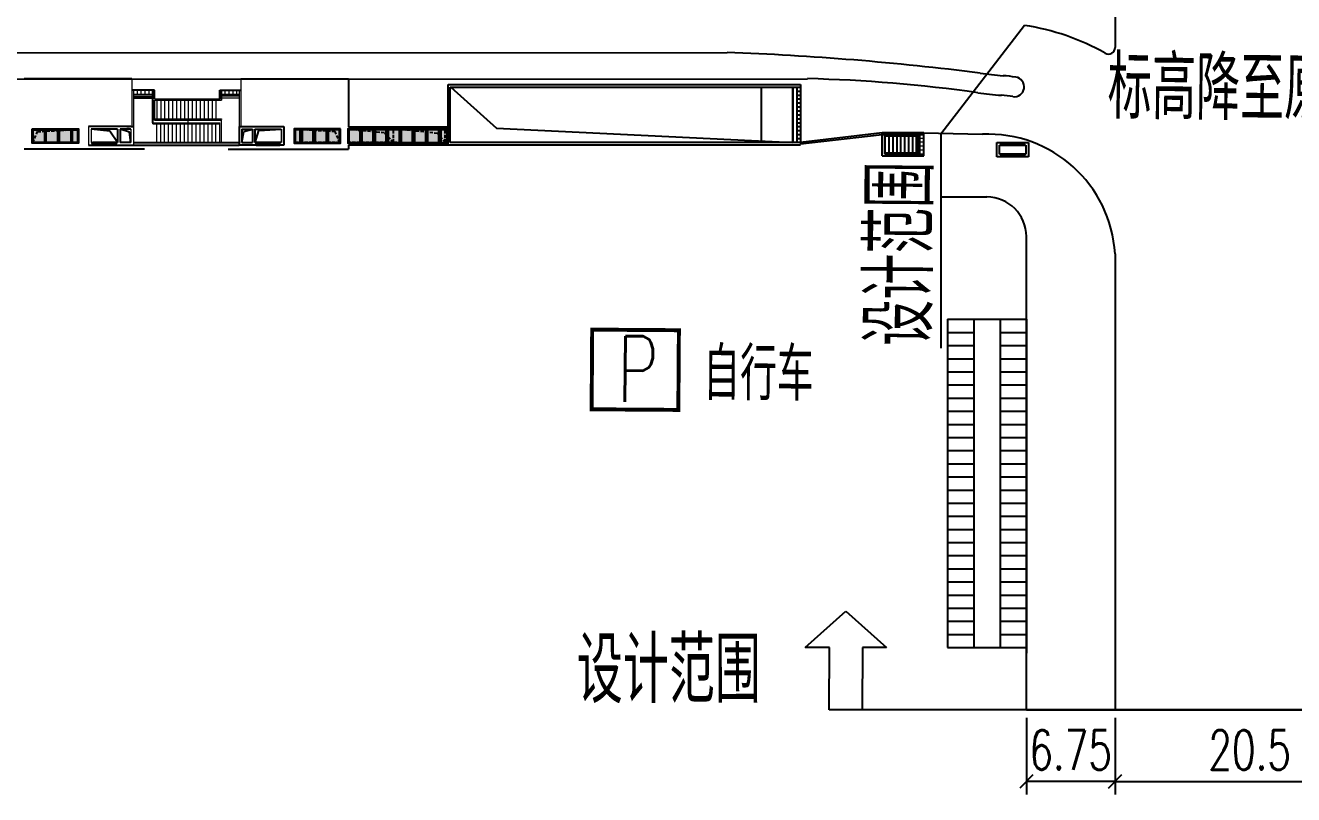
# Model space of a CAD drawing. Extents: x 113363 to 119694, y 18926 to 19620.
# Drawn here: x 117561.8 to 117658.3, y 19170.6 to 19229.1 of the extents above; entities that cross this region are included whole.
import ezdxf
from ezdxf.enums import TextEntityAlignment as Align

# ---------------------------------------------------------------- set-up
doc = ezdxf.new("R2010")
doc.units = 0
doc.linetypes.add('CONTINOUS', pattern=[0])
doc.linetypes.add('DASH', pattern=[0.35, 0.25, -0.1])
for name, color, linetype in [('FW', 4, 'Continuous'), ('SGFW', 4, 'Continuous'), ('人行道', 1, 'Continuous'), ('地下通道处标高', 4, 'Continuous'), ('地面线', 13, 'Continuous'), ('构筑物', 41, 'Continuous'), ('标注', 7, 'Continuous'), ('横断面宽度标注', 7, 'Continuous'), ('立道牙', 5, 'Continuous'), ('自行车接驳', 4, 'Continuous')]:
    doc.layers.add(name, color=color, linetype=linetype)
doc.styles.add('ht', font='txt.shx', dxfattribs={"bigfont": 'hztxt.shx'})
doc.styles.add('HZTXT', font='ROMANS', dxfattribs={"width": 0.75, "bigfont": 'HZTXT'})
doc.styles.add('SIMPLEX', font='SIMPLEX.SHX')
doc.styles.add('st', font='txt.shx', dxfattribs={"bigfont": 'hztxt.shx'})
doc.styles.add('txtd', font='txtd.shx', dxfattribs={"width": 0.7, "bigfont": 'hztxt.shx'})
doc.dimstyles.get("Standard").update_dxf_attribs({"dimtxt": 3, "dimasz": 1, "dimexe": 1, "dimexo": 0.625, "dimgap": 0.9, "dimtad": 1, "dimdsep": 46, "dimtxsty": 'txtd', "dimblk": 'OBLIQUE', "dimcen": 0.09, "dimclrd": 256, "dimadec": 0, "dimazin": 0, "dimtfac": 1, "dimtix": 1, "dimtmove": 2, "dimatfit": 3, "dimfxl": 1, "dimtolj": 1, "dimtzin": 0, "dimlwd": -1, "dimarcsym": 0})
pattern_1 = [(0, (-150.121156, -25.73701), (0, 0.021679584238), [0.0125167137925, -0.025033427585]), (120, (-150.121156, -25.73701), (-0.0187750706934, -0.010839792119), [0.0125167137925, -0.025033427585]), (60, (-150.10864, -25.73701), (-0.0187750706934, 0.010839792119), [0.0125167137925, -0.025033427585])]

# ---------------------------------------------------------------- blocks, each defined once
blk = doc.blocks.new('_Oblique')
at = {"color": 0, "linetype": 'ByBlock', "lineweight": -2}
blk.add_line((-0.5, -0.5), (0.5, 0.5), dxfattribs=at)
blk = doc.blocks.new('*U98')
at = {"layer": '横断面宽度标注', "color": 0, "linetype": 'CONTINOUS', "lineweight": -2, "transparency": 16777216}
for p, q in [((117644.75, 19176.4), (117644.75, 19170.562)), ((117665.25, 19176.4), (117665.25, 19170.562))]:
    blk.add_line(p, q, dxfattribs=at)
at = {"layer": '横断面宽度标注', "linetype": 'CONTINOUS', "transparency": 16777216}
blk.add_line((117644.75, 19171.562), (117665.25, 19171.562), dxfattribs=at)
at = {"layer": '横断面宽度标注', "linetype": 'CONTINOUS', "transparency": 16777216, "rotation": 180}
blk.add_blockref('_Oblique', (117644.75, 19171.562), dxfattribs=at)
at = {"layer": '横断面宽度标注', "linetype": 'CONTINOUS', "transparency": 16777216}
blk.add_blockref('_Oblique', (117665.25, 19171.562), dxfattribs=at)
at = {"layer": '横断面宽度标注', "color": 0, "linetype": 'CONTINOUS', "transparency": 16777216, "insert": (117655, 19173.962), "char_height": 3, "width": 0.000000001, "attachment_point": 5, "style": 'txtd'}
blk.add_mtext('\\A1;20.5', dxfattribs=at)
blk = doc.blocks.new('*U100')
at = {"layer": '横断面宽度标注', "color": 0, "linetype": 'CONTINOUS', "lineweight": -2, "transparency": 16777216}
for p, q in [((117638, 19176.4), (117638, 19170.562)), ((117644.75, 19176.4), (117644.75, 19170.562))]:
    blk.add_line(p, q, dxfattribs=at)
at = {"layer": '横断面宽度标注', "linetype": 'CONTINOUS', "transparency": 16777216}
blk.add_line((117644.75, 19171.562), (117638, 19171.562), dxfattribs=at)
at = {"layer": '横断面宽度标注', "linetype": 'CONTINOUS', "transparency": 16777216, "rotation": 180}
blk.add_blockref('_Oblique', (117638, 19171.562), dxfattribs=at)
at = {"layer": '横断面宽度标注', "linetype": 'CONTINOUS', "transparency": 16777216}
blk.add_blockref('_Oblique', (117644.75, 19171.562), dxfattribs=at)
at = {"layer": '横断面宽度标注', "color": 0, "linetype": 'CONTINOUS', "transparency": 16777216, "insert": (117641.375, 19173.962), "char_height": 3, "width": 0.000000001, "attachment_point": 5, "style": 'txtd'}
blk.add_mtext('\\A1;6.75', dxfattribs=at)
blk = doc.blocks.new('_WBLK')
for p, q in [((-0.5, 0.5), (0.5, 0.5)), ((0.5, 0.167), (-0.5, 0.167)), ((0.5, -0.167), (-0.5, -0.167)), ((-0.5, -0.5), (0.5, -0.5))]:
    blk.add_line(p, q)
at = {"layer": '地面线', "style": 'SIMPLEX', "flags": 9}
blk.add_attdef('A', text='', height=1, dxfattribs=at).set_placement((0, 1.5), align=Align.MIDDLE)

msp = doc.modelspace()

# ---------------------------------------------------------------- hatches: boundary and pattern name
at = {"layer": '构筑物'}
h = msp.add_hatch(dxfattribs=at)
h.set_pattern_fill('HEX', color=256, scale=0.100134, style=0)
h.set_pattern_definition(pattern_1)
h.paths.add_polyline_path([(117562.39, 19221.198), (117563.252, 19221.198), (117563.252, 19220.236), (117562.39, 19220.236)])
h.paths.add_polyline_path([(117563.392, 19221.198), (117564.253, 19221.198), (117564.253, 19220.236), (117563.392, 19220.236)])
h.paths.add_polyline_path([(117564.393, 19221.198), (117565.254, 19221.198), (117565.254, 19220.236), (117564.393, 19220.236)])
h.paths.add_polyline_path([(117565.394, 19221.198), (117565.78, 19221.198), (117565.78, 19220.236), (117565.394, 19220.236)])
h = msp.add_hatch(dxfattribs=at)
h.set_pattern_fill('HEX', color=256, scale=0.100134, style=0)
h.set_pattern_definition(pattern_1)
h.paths.add_polyline_path([(117585.726, 19221.198), (117584.865, 19221.198), (117584.865, 19220.236), (117585.726, 19220.236)])
h.paths.add_polyline_path([(117584.724, 19221.198), (117583.863, 19221.198), (117583.863, 19220.236), (117584.724, 19220.236)])
h.paths.add_polyline_path([(117583.723, 19221.198), (117582.862, 19221.198), (117582.862, 19220.236), (117583.723, 19220.236)])
h.paths.add_polyline_path([(117582.722, 19221.198), (117582.336, 19221.198), (117582.336, 19220.236), (117582.722, 19220.236)])
h = msp.add_hatch(dxfattribs=at)
h.set_pattern_fill('HEX', color=256, scale=0.100134, style=0)
h.set_pattern_definition([(180, (235298.237263, -25.73701), (-6e-34, 0.021679584238), [0.0125167137925, -0.025033427585]), (60, (235298.237263, -25.73701), (0.0187750706934, -0.010839792119), [0.0125167137925, -0.025033427585]), (120, (235298.224746, -25.73701), (0.0187750706934, 0.010839792119), [0.0125167137925, -0.025033427585])])
h.paths.add_polyline_path([(117587.278, 19221.198), (117586.417, 19221.198), (117586.417, 19220.236), (117587.278, 19220.236)])
h.paths.add_polyline_path([(117588.279, 19221.198), (117587.418, 19221.198), (117587.418, 19220.236), (117588.279, 19220.236)])
h.paths.add_polyline_path([(117589.28, 19221.198), (117588.419, 19221.198), (117588.419, 19220.236), (117589.28, 19220.236)])
h.paths.add_polyline_path([(117590.282, 19221.198), (117589.421, 19221.198), (117589.421, 19220.236), (117590.282, 19220.236)])
h.paths.add_polyline_path([(117591.283, 19221.198), (117590.422, 19221.198), (117590.422, 19220.236), (117591.283, 19220.236)])
h.paths.add_polyline_path([(117592.284, 19221.198), (117591.423, 19221.198), (117591.423, 19220.236), (117592.284, 19220.236)])
h.paths.add_polyline_path([(117593.286, 19221.198), (117592.425, 19221.198), (117592.425, 19220.236), (117593.286, 19220.236)])
h.paths.add_polyline_path([(117593.912, 19221.198), (117593.426, 19221.198), (117593.426, 19220.236), (117593.912, 19220.236)])

# ---------------------------------------------------------------- linework, layer by layer
at = {"layer": 'FW', "linetype": 'CONTINOUS'}
msp.add_line((117631.5, 19220.85), (117631.5, 19204.552), dxfattribs=at)
at = {"layer": '人行道', "ltscale": 10}
for p, q in [((117631.5, 19220.85), (117631.5, 19216.074)), ((117631.5, 19216.074), (117635, 19216.074)), ((117638, 19177.025), (117638, 19213.074)), ((117638, 19205.647), (117638, 19181.343)), ((117638, 19177.025), (117672, 19177.025))]:
    msp.add_line(p, q, dxfattribs=at)
msp.add_arc((117635, 19213.074), 3, 0, 90, dxfattribs=at)
at = {"layer": '地下通道处标高', "linetype": 'CONTINOUS'}
for p, q in [((117637.866, 19229.145), (117631.5, 19220.85)), ((117631.5, 19220.85), (117631.5, 19216.074))]:
    msp.add_line(p, q, dxfattribs=at)
at = {"layer": '构筑物'}
for p, q in [((117569.907, 19225.064), (117561.717, 19225.064)), ((117569.91, 19225.048), (117561.72, 19225.048)), ((117578.209, 19225.063), (117586.4, 19225.063)), ((117586.397, 19225.048), (117586.397, 19221.418)), ((117586.397, 19225.048), (117586.397, 19221.418)), ((117571.625, 19224.197), (117569.912, 19224.197)), ((117571.505, 19221.734), (117571.505, 19224.197)), ((117571.625, 19223.557), (117571.625, 19224.197)), ((117576.611, 19224.197), (117578.209, 19224.197)), ((117576.611, 19223.557), (117576.611, 19224.197)), ((117576.731, 19223.436), (117576.731, 19224.197)), ((117593.982, 19224.638), (117620.821, 19224.638)), ((117593.982, 19220.016), (117593.982, 19224.638)), ((117594.145, 19224.438), (117620.821, 19224.438)), ((117594.145, 19220.232), (117594.145, 19224.438)), ((117594.185, 19224.438), (117597.666, 19221.326)), ((117617.817, 19224.438), (117617.817, 19220.232)), ((117620.22, 19220.232), (117620.22, 19224.438)), ((117620.22, 19224.438), (117620.22, 19220.232)), ((117620.52, 19224.438), (117620.52, 19220.232)), ((117620.52, 19224.438), (117620.821, 19224.438)), ((117620.52, 19224.138), (117620.821, 19224.138)), ((117620.821, 19224.638), (117620.821, 19220.112)), ((117570.028, 19223.637), (117571.505, 19223.637)), ((117571.625, 19221.934), (117571.625, 19223.436)), ((117620.52, 19223.837), (117620.821, 19223.837)), ((117620.52, 19223.537), (117620.821, 19223.537)), ((117620.52, 19223.236), (117620.821, 19223.236)), ((117620.52, 19222.936), (117620.821, 19222.936)), ((117620.52, 19222.636), (117620.821, 19222.636)), ((117620.52, 19222.335), (117620.821, 19222.335)), ((117569.824, 19221.434), (117566.62, 19221.434)), ((117568.823, 19221.234), (117566.82, 19221.234)), ((117568.222, 19221.078), (117566.823, 19221.234)), ((117568.823, 19221.234), (117568.823, 19220.232)), ((117569.023, 19221.234), (117569.023, 19220.232)), ((117569.824, 19221.234), (117569.023, 19221.234)), ((117569.719, 19221.016), (117569.026, 19221.234)), ((117569.524, 19221.434), (117569.724, 19221.434)), ((117569.524, 19221.434), (117569.724, 19221.434)), ((117569.824, 19221.434), (117570.025, 19221.434)), ((117571.505, 19221.684), (117571.505, 19221.634)), ((117576.731, 19221.984), (117576.731, 19222.034)), ((117578.089, 19221.433), (117581.484, 19221.434)), ((117578.089, 19221.433), (117578.089, 19220.032)), ((117578.289, 19221.234), (117579.081, 19221.234)), ((117578.289, 19221.234), (117578.289, 19220.232)), ((117578.44, 19221.068), (117579.084, 19221.234)), ((117579.081, 19221.234), (117579.081, 19220.232)), ((117579.081, 19221.234), (117579.081, 19220.232)), ((117579.281, 19221.234), (117579.281, 19220.232)), ((117579.281, 19221.234), (117581.284, 19221.234)), ((117579.577, 19221.138), (117581.287, 19221.234)), ((117581.484, 19221.434), (117581.484, 19220.032)), ((117586.397, 19221.418), (117593.982, 19221.418)), ((117597.666, 19221.326), (117620.22, 19220.232)), ((117620.52, 19222.035), (117620.821, 19222.035)), ((117620.52, 19221.734), (117620.821, 19221.734)), ((117620.52, 19221.434), (117620.821, 19221.434)), ((117566.82, 19220.232), (117568.823, 19220.232)), ((117566.923, 19220.032), (117566.923, 19220.232)), ((117568.826, 19220.232), (117568.222, 19221.078)), ((117568.726, 19220.032), (117568.726, 19220.232)), ((117569.824, 19220.232), (117569.023, 19220.232)), ((117569.827, 19220.233), (117569.719, 19221.016)), ((117570.028, 19220.232), (117578.089, 19220.232)), ((117578.283, 19220.233), (117578.44, 19221.068)), ((117578.289, 19220.232), (117579.081, 19220.232)), ((117581.284, 19220.232), (117579.281, 19220.232)), ((117581.284, 19220.232), (117579.281, 19220.232)), ((117579.284, 19220.232), (117579.577, 19221.138)), ((117579.381, 19220.032), (117579.381, 19220.232)), ((117581.184, 19220.032), (117581.184, 19220.232)), ((117620.821, 19220.232), (117594.145, 19220.232)), ((117620.52, 19221.134), (117620.821, 19221.134)), ((117620.52, 19220.833), (117620.821, 19220.833)), ((117620.52, 19220.533), (117620.821, 19220.533)), ((117627.029, 19220.954), (117620.821, 19220.232)), ((117620.821, 19220.112), (117627.029, 19220.834)), ((117630.193, 19220.953), (117627.029, 19220.954)), ((117627.029, 19219.212), (117627.029, 19220.954)), ((117627.029, 19220.834), (117630.193, 19220.833)), ((117627.229, 19219.332), (117627.229, 19220.834)), ((117627.229, 19220.834), (117627.229, 19219.332)), ((117627.229, 19220.784), (117629.632, 19220.783)), ((117627.229, 19220.734), (117629.632, 19220.733)), ((117627.529, 19220.834), (117627.529, 19219.332)), ((117627.83, 19220.834), (117627.83, 19219.332)), ((117628.13, 19220.834), (117628.13, 19219.332)), ((117628.431, 19220.834), (117628.431, 19219.332)), ((117628.731, 19220.834), (117628.731, 19219.332)), ((117629.031, 19220.834), (117629.031, 19219.332)), ((117629.332, 19220.834), (117629.332, 19219.332)), ((117629.632, 19219.331), (117629.632, 19220.834)), ((117629.632, 19220.834), (117629.632, 19219.332)), ((117629.893, 19219.331), (117629.893, 19220.833)), ((117630.193, 19219.211), (117630.193, 19220.953)), ((117635.76, 19220.232), (117636.06, 19220.232)), ((117635.76, 19219.131), (117635.76, 19220.232)), ((117636.06, 19220.032), (117636.06, 19220.232)), ((117637.863, 19220.232), (117638.163, 19220.232)), ((117637.863, 19220.032), (117637.863, 19220.232)), ((117638.163, 19220.232), (117638.163, 19219.131)), ((117570.881, 19219.716), (117561.72, 19219.716)), ((117566.62, 19220.032), (117570.025, 19220.032)), ((117570.028, 19220.032), (117578.089, 19220.032)), ((117577.236, 19219.716), (117586.397, 19219.716)), ((117577.236, 19219.716), (117586.397, 19219.716)), ((117581.484, 19220.032), (117578.089, 19220.032)), ((117594.022, 19220.016), (117586.397, 19220.016)), ((117586.397, 19220.016), (117586.397, 19219.716)), ((117620.818, 19220.016), (117593.982, 19220.016)), ((117627.229, 19219.432), (117629.632, 19219.431)), ((117627.229, 19219.382), (117629.632, 19219.381)), ((117627.229, 19219.332), (117630.193, 19219.331)), ((117635.96, 19220.032), (117636.06, 19220.032)), ((117635.96, 19219.331), (117635.96, 19220.032)), ((117636.06, 19219.331), (117635.96, 19219.331)), ((117636.06, 19219.331), (117636.06, 19219.131)), ((117637.863, 19220.032), (117637.963, 19220.032)), ((117637.963, 19219.331), (117637.863, 19219.331)), ((117637.863, 19219.331), (117637.863, 19219.131)), ((117637.963, 19220.032), (117637.963, 19219.331)), ((117627.029, 19219.212), (117630.193, 19219.211)), ((117636.06, 19219.131), (117635.76, 19219.131)), ((117638.163, 19219.131), (117637.863, 19219.131))]:
    msp.add_line(p, q, dxfattribs=at)
at = {"layer": '构筑物', "lineweight": 0}
for p, q in [((117569.907, 19225.064), (117569.907, 19221.434)), ((117578.209, 19225.063), (117578.209, 19221.433)), ((117570.028, 19224.197), (117570.028, 19221.434)), ((117570.303, 19224.197), (117570.303, 19223.897)), ((117570.603, 19224.197), (117570.603, 19223.897)), ((117570.904, 19224.197), (117570.904, 19223.897)), ((117571.204, 19224.197), (117571.204, 19223.897)), ((117571.505, 19224.197), (117571.505, 19223.897)), ((117571.505, 19224.197), (117571.505, 19223.897)), ((117576.989, 19224.197), (117576.989, 19223.897)), ((117577.289, 19224.197), (117577.289, 19223.897)), ((117577.59, 19224.197), (117577.59, 19223.897)), ((117577.884, 19224.197), (117577.884, 19223.897)), ((117578.089, 19224.197), (117578.089, 19221.433)), ((117570.028, 19223.897), (117571.505, 19223.897)), ((117570.028, 19223.773), (117571.505, 19223.773)), ((117570.028, 19223.743), (117571.505, 19223.743)), ((117570.028, 19223.637), (117571.505, 19223.637)), ((117571.625, 19223.557), (117576.611, 19223.557)), ((117571.625, 19223.436), (117576.731, 19223.436)), ((117571.805, 19223.436), (117571.805, 19221.934)), ((117572.105, 19223.436), (117572.105, 19221.934)), ((117572.406, 19223.436), (117572.406, 19221.934)), ((117572.706, 19223.436), (117572.706, 19221.934)), ((117573.007, 19223.436), (117573.007, 19221.934)), ((117573.307, 19223.436), (117573.307, 19221.934)), ((117573.607, 19223.436), (117573.607, 19221.934)), ((117573.908, 19223.436), (117573.908, 19221.934)), ((117574.208, 19223.436), (117574.208, 19221.934)), ((117574.509, 19223.436), (117574.509, 19221.934)), ((117574.809, 19223.436), (117574.809, 19221.934)), ((117575.109, 19223.436), (117575.109, 19221.934)), ((117575.41, 19223.436), (117575.41, 19221.934)), ((117575.71, 19223.436), (117575.71, 19221.934)), ((117576.011, 19223.436), (117576.011, 19221.934)), ((117576.311, 19223.436), (117576.311, 19221.934)), ((117576.731, 19223.897), (117577.202, 19223.897)), ((117576.731, 19223.897), (117578.089, 19223.897)), ((117578.089, 19223.773), (117576.731, 19223.773)), ((117578.089, 19223.743), (117576.731, 19223.743)), ((117576.731, 19223.637), (117578.089, 19223.637)), ((117566.62, 19221.434), (117566.62, 19220.032)), ((117566.82, 19221.234), (117566.82, 19220.232)), ((117569.824, 19221.234), (117569.824, 19220.975)), ((117570.025, 19221.434), (117570.025, 19221.175)), ((117570.025, 19221.175), (117570.025, 19220.032)), ((117571.505, 19221.734), (117576.611, 19221.734)), ((117571.505, 19221.684), (117576.611, 19221.684)), ((117571.505, 19221.634), (117576.611, 19221.634)), ((117571.625, 19222.034), (117576.731, 19222.034)), ((117571.625, 19221.984), (117576.731, 19221.984)), ((117571.625, 19221.934), (117576.611, 19221.934)), ((117571.805, 19221.934), (117576.731, 19221.934)), ((117571.805, 19221.734), (117576.611, 19221.734)), ((117571.805, 19220.232), (117571.805, 19221.734)), ((117572.105, 19220.232), (117572.105, 19221.734)), ((117572.406, 19220.232), (117572.406, 19221.734)), ((117572.706, 19220.232), (117572.706, 19221.734)), ((117573.007, 19220.232), (117573.007, 19221.734)), ((117573.307, 19220.232), (117573.307, 19221.734)), ((117573.607, 19220.232), (117573.607, 19221.734)), ((117573.908, 19220.232), (117573.908, 19221.734)), ((117574.208, 19220.232), (117574.208, 19221.89)), ((117574.208, 19220.232), (117574.208, 19221.734)), ((117574.509, 19220.232), (117574.509, 19221.734)), ((117574.809, 19220.232), (117574.809, 19221.734)), ((117575.109, 19220.232), (117575.109, 19221.734)), ((117575.41, 19220.232), (117575.41, 19221.734)), ((117575.71, 19220.232), (117575.71, 19221.734)), ((117576.011, 19220.232), (117576.011, 19221.734)), ((117576.311, 19220.232), (117576.311, 19221.734)), ((117576.611, 19220.232), (117576.611, 19221.734)), ((117576.611, 19220.232), (117576.611, 19221.734)), ((117576.731, 19220.232), (117576.731, 19221.934)), ((117581.284, 19221.234), (117581.284, 19220.232)), ((117581.296, 19221.234), (117581.296, 19220.232)), ((117581.496, 19221.434), (117581.496, 19220.032)), ((117569.824, 19220.975), (117569.824, 19220.232)), ((117629.632, 19220.784), (117629.632, 19219.331)), ((117629.726, 19220.833), (117629.726, 19219.331)), ((117629.796, 19220.833), (117629.796, 19219.331)), ((117630.193, 19220.54), (117629.893, 19220.54)), ((117630.193, 19220.24), (117629.893, 19220.24)), ((117630.193, 19219.94), (117629.893, 19219.94)), ((117630.193, 19219.639), (117629.893, 19219.639))]:
    msp.add_line(p, q, dxfattribs=at)
at = {"layer": '构筑物', "linetype": 'DASH'}
for p, q in [((117562.37, 19221.218), (117562.37, 19220.216)), ((117565.8, 19221.218), (117562.37, 19221.218)), ((117565.8, 19221.218), (117565.8, 19220.216)), ((117582.316, 19221.218), (117585.746, 19221.218)), ((117582.316, 19221.218), (117582.316, 19220.216)), ((117585.746, 19221.218), (117585.746, 19220.216)), ((117586.397, 19221.218), (117586.397, 19220.216)), ((117586.397, 19221.218), (117593.982, 19221.218)), ((117589.826, 19220.216), (117589.826, 19221.218)), ((117590.327, 19221.218), (117590.327, 19220.216)), ((117593.756, 19220.216), (117593.756, 19221.218)), ((117562.37, 19220.216), (117565.8, 19220.216)), ((117585.746, 19220.216), (117582.316, 19220.216)), ((117590.077, 19220.216), (117586.397, 19220.216)), ((117590.077, 19220.216), (117593.982, 19220.216))]:
    msp.add_line(p, q, dxfattribs=at)
at = {"layer": '构筑物'}
for points in [[(117562.32, 19221.268), (117565.85, 19221.268), (117565.85, 19220.166), (117562.32, 19220.166)], [(117562.32, 19221.268), (117563.322, 19221.268), (117563.322, 19220.166), (117562.32, 19220.166)], [(117562.39, 19221.198), (117563.252, 19221.198), (117563.252, 19220.236), (117562.39, 19220.236)], [(117563.322, 19221.268), (117564.323, 19221.268), (117564.323, 19220.166), (117563.322, 19220.166)], [(117563.392, 19221.198), (117564.253, 19221.198), (117564.253, 19220.236), (117563.392, 19220.236)], [(117564.323, 19221.268), (117565.324, 19221.268), (117565.324, 19220.166), (117564.323, 19220.166)], [(117564.393, 19221.198), (117565.254, 19221.198), (117565.254, 19220.236), (117564.393, 19220.236)], [(117565.394, 19221.198), (117565.78, 19221.198), (117565.78, 19220.236), (117565.394, 19220.236)], [(117585.796, 19221.268), (117582.266, 19221.268), (117582.266, 19220.166), (117585.796, 19220.166)], [(117582.722, 19221.198), (117582.336, 19221.198), (117582.336, 19220.236), (117582.722, 19220.236)], [(117583.793, 19221.268), (117582.792, 19221.268), (117582.792, 19220.166), (117583.793, 19220.166)], [(117583.723, 19221.198), (117582.862, 19221.198), (117582.862, 19220.236), (117583.723, 19220.236)], [(117584.794, 19221.268), (117583.793, 19221.268), (117583.793, 19220.166), (117584.794, 19220.166)], [(117584.724, 19221.198), (117583.863, 19221.198), (117583.863, 19220.236), (117584.724, 19220.236)], [(117585.796, 19221.268), (117584.794, 19221.268), (117584.794, 19220.166), (117585.796, 19220.166)], [(117585.726, 19221.198), (117584.865, 19221.198), (117584.865, 19220.236), (117585.726, 19220.236)], [(117593.982, 19221.268), (117586.347, 19221.268), (117586.347, 19220.166), (117593.982, 19220.166)], [(117587.348, 19221.268), (117586.347, 19221.268), (117586.347, 19220.166), (117587.348, 19220.166)], [(117587.278, 19221.198), (117586.417, 19221.198), (117586.417, 19220.236), (117587.278, 19220.236)], [(117588.349, 19221.268), (117587.348, 19221.268), (117587.348, 19220.166), (117588.349, 19220.166)], [(117588.279, 19221.198), (117587.418, 19221.198), (117587.418, 19220.236), (117588.279, 19220.236)], [(117589.351, 19221.268), (117588.349, 19221.268), (117588.349, 19220.166), (117589.351, 19220.166)], [(117589.28, 19221.198), (117588.419, 19221.198), (117588.419, 19220.236), (117589.28, 19220.236)], [(117590.352, 19221.268), (117589.351, 19221.268), (117589.351, 19220.166), (117590.352, 19220.166)], [(117590.282, 19221.198), (117589.421, 19221.198), (117589.421, 19220.236), (117590.282, 19220.236)], [(117591.353, 19221.268), (117590.352, 19221.268), (117590.352, 19220.166), (117591.353, 19220.166)], [(117591.283, 19221.198), (117590.422, 19221.198), (117590.422, 19220.236), (117591.283, 19220.236)], [(117592.355, 19221.268), (117591.353, 19221.268), (117591.353, 19220.166), (117592.355, 19220.166)], [(117592.284, 19221.198), (117591.423, 19221.198), (117591.423, 19220.236), (117592.284, 19220.236)], [(117593.356, 19221.268), (117592.355, 19221.268), (117592.355, 19220.166), (117593.356, 19220.166)], [(117593.286, 19221.198), (117592.425, 19221.198), (117592.425, 19220.236), (117593.286, 19220.236)], [(117593.912, 19221.198), (117593.426, 19221.198), (117593.426, 19220.236), (117593.912, 19220.236)]]:
    msp.add_lwpolyline(points, close=True, dxfattribs=at)
at = {"layer": '构筑物', "linetype": 'DASH'}
for points in [[(117562.37, 19220.216), (117562.724, 19221.051), (117565.8, 19221.218)], [(117585.746, 19220.216), (117585.392, 19221.051), (117582.316, 19221.218)], [(117589.826, 19220.216), (117589.131, 19220.959), (117586.417, 19221.218)], [(117593.756, 19220.216), (117593.177, 19220.921), (117590.327, 19221.218)]]:
    msp.add_lwpolyline(points, dxfattribs=at)
at = {"layer": '标注', "color": 7, "linetype": 'Continuous'}
for p, q in [((117621.165, 19181.778), (117624.264, 19184.523)), ((117624.264, 19184.523), (117627.357, 19181.772)), ((117623.005, 19181.776), (117621.165, 19181.778)), ((117623, 19177.025), (117623.005, 19181.776)), ((117625.517, 19181.774), (117625.512, 19177.022)), ((117627.357, 19181.772), (117625.517, 19181.774)), ((117625.512, 19177.022), (117623, 19177.025)), ((117625.512, 19177.022), (117623, 19177.025))]:
    msp.add_line(p, q, dxfattribs=at)
at = {"layer": '标注', "linetype": 'Continuous'}
msp.add_line((117687, 19177.025), (117623, 19177.025), dxfattribs=at)
at = {"layer": '立道牙', "ltscale": 10}
for p, q in [((117644.75, 19241.965), (117644.75, 19227.457)), ((117531.303, 19227.029), (117615.219, 19227.081)), ((117524.679, 19225.025), (117621.346, 19225.085)), ((117630.193, 19220.953), (117634.659, 19220.849)), ((117644.75, 19211.748), (117644.75, 19177.025))]:
    msp.add_line(p, q, dxfattribs=at)
for centre, radius, start, end in [((117635.087, 19211.179), 18.18, 60.62476, 81.20706), ((117607.169, 19010.005), 217.225, 82.7763, 87.87645), ((117644.25, 19227.457), 0.5, 240.62476, 360), ((117618.59, 19112.521), 112.598, 81.97449, 88.59715), ((117638.663, 19255.214), 30, 261.9923, 265.35721), ((117635.087, 19211.179), 14.18, 81.44038, 85.35721), ((117637.086, 19224.459), 0.75, 261.44038, 81.44038), ((117638.498, 19253.722), 30, 261.97449, 265.416), ((117635.087, 19211.179), 12.68, 81.44038, 85.416), ((117635.087, 19211.179), 9.68, 3.36852, 92.53724)]:
    msp.add_arc(centre, radius, start, end, dxfattribs=at)
at = {"layer": '自行车接驳'}
for p, q in [((117632, 19206.761), (117638, 19206.761)), ((117632, 19206.761), (117632, 19181.761)), ((117638, 19206.761), (117638, 19181.761)), ((117632, 19181.761), (117638, 19181.761))]:
    msp.add_line(p, q, dxfattribs=at)
at = {"layer": '自行车接驳', "color": 7}
for p, q in [((117634, 19206.761), (117634, 19181.761)), ((117636, 19206.761), (117636, 19181.761)), ((117632, 19205.761), (117634, 19205.761)), ((117636, 19205.761), (117638, 19205.761)), ((117632, 19204.761), (117634, 19204.761)), ((117636, 19204.761), (117638, 19204.761)), ((117632, 19203.761), (117634, 19203.761)), ((117636, 19203.761), (117638, 19203.761)), ((117632, 19202.761), (117634, 19202.761)), ((117636, 19202.761), (117638, 19202.761)), ((117632, 19201.761), (117634, 19201.761)), ((117636, 19201.761), (117638, 19201.761)), ((117632, 19200.761), (117634, 19200.761)), ((117636, 19200.761), (117638, 19200.761)), ((117632, 19199.761), (117634, 19199.761)), ((117636, 19199.761), (117638, 19199.761)), ((117632, 19198.761), (117634, 19198.761)), ((117636, 19198.761), (117638, 19198.761)), ((117632, 19197.761), (117634, 19197.761)), ((117636, 19197.761), (117638, 19197.761)), ((117632, 19196.761), (117634, 19196.761)), ((117636, 19196.761), (117638, 19196.761)), ((117632, 19195.761), (117634, 19195.761)), ((117636, 19195.761), (117638, 19195.761)), ((117632, 19194.761), (117634, 19194.761)), ((117636, 19194.761), (117638, 19194.761)), ((117632, 19193.761), (117634, 19193.761)), ((117636, 19193.761), (117638, 19193.761)), ((117632, 19192.761), (117634, 19192.761)), ((117636, 19192.761), (117638, 19192.761)), ((117632, 19191.761), (117634, 19191.761)), ((117636, 19191.761), (117638, 19191.761)), ((117632, 19190.761), (117634, 19190.761)), ((117636, 19190.761), (117638, 19190.761)), ((117632, 19189.761), (117634, 19189.761)), ((117636, 19189.761), (117638, 19189.761)), ((117632, 19188.761), (117634, 19188.761)), ((117636, 19188.761), (117638, 19188.761)), ((117632, 19187.761), (117634, 19187.761)), ((117636, 19187.761), (117638, 19187.761)), ((117632, 19186.761), (117634, 19186.761)), ((117636, 19186.761), (117638, 19186.761)), ((117632, 19185.761), (117634, 19185.761)), ((117636, 19185.761), (117638, 19185.761)), ((117632, 19184.761), (117634, 19184.761)), ((117636, 19184.761), (117638, 19184.761)), ((117632, 19183.761), (117634, 19183.761)), ((117636, 19183.761), (117638, 19183.761)), ((117632, 19182.761), (117634, 19182.761)), ((117636, 19182.761), (117638, 19182.761))]:
    msp.add_line(p, q, dxfattribs=at)
msp.add_lwpolyline([(117604.951, 19205.975, 0.3, 0.3, 0), (117611.552, 19205.928, 0.3, 0.3, 0), (117611.509, 19199.861, 0.3, 0.3, 0), (117604.908, 19199.907, 0.3, 0.3, 0)], format="xyseb", close=True, dxfattribs=at)

# ---------------------------------------------------------------- block references
at = {"layer": '构筑物', "zscale": 1.802406786121537}
for p, xscale, yscale, rotation in [((117567.828, 19220.132), 1.802406787992054, 0.2002739645540714, 179.9993395642348), ((117580.285, 19220.132), -1.802406787992054, 0.2002739645540714, 180.0006604357652), ((117636.962, 19219.231), 1.802406787872314, 0.200267419219017, 180)]:
    msp.add_blockref('_WBLK', p, dxfattribs=dict(at, xscale=xscale, yscale=yscale, rotation=rotation))
at = {"layer": '构筑物', "xscale": 1.802406787872314, "yscale": 0.200267419219017, "zscale": 1.802406786121537}
msp.add_blockref('_WBLK', (117636.962, 19220.132), dxfattribs=at)

# ---------------------------------------------------------------- texts
at = {"layer": 'SGFW', "linetype": 'Continuous', "width": 0.7}
for s, height, rotation, style, p in [('标高降至原标高', 4.8, 359.31627, 'txtd', (117644.168, 19222.04, 145)), ('设计范围', 5, 89.46994, 'HZTXT', (117630.837, 19204.731, 145))]:
    msp.add_text(s, height=height, rotation=rotation, dxfattribs=dict(at, style=style)).set_placement(p)
at = {"layer": '标注', "color": 7, "style": 'st', "width": 0.7}
msp.add_text('设计范围', height=5, rotation=0.11298, dxfattribs=at).set_placement((117610.79, 19177.545), align=Align.CENTER)
at = {"layer": '自行车接驳', "color": 7, "style": 'ht', "width": 0.7}
for s, height, p in [('P', 5.001, (117606.843, 19200.477)), ('自行车', 4, (117613.394, 19200.626))]:
    msp.add_text(s, height=height, rotation=359.59644, dxfattribs=at).set_placement(p)

# ---------------------------------------------------------------- dimensions: what is measured, and where the dimension line sits
at = {"layer": '横断面宽度标注', "linetype": 'CONTINOUS'}
for p2, distance, picture, middle in [((117638, 19177.025), 5.463, '*U100', (117641.375, 19173.962)), ((117665.25, 19177.025), -5.463, '*U98', (117655, 19173.962))]:
    dim = msp.add_aligned_dim(p1=(117644.75, 19177.025), p2=p2, distance=distance, dimstyle='Standard', dxfattribs=at)
    dim.commit()
    dim.dimension.update_dxf_attribs({"geometry": picture, "text_midpoint": middle})

doc.saveas('drawing.dxf')
